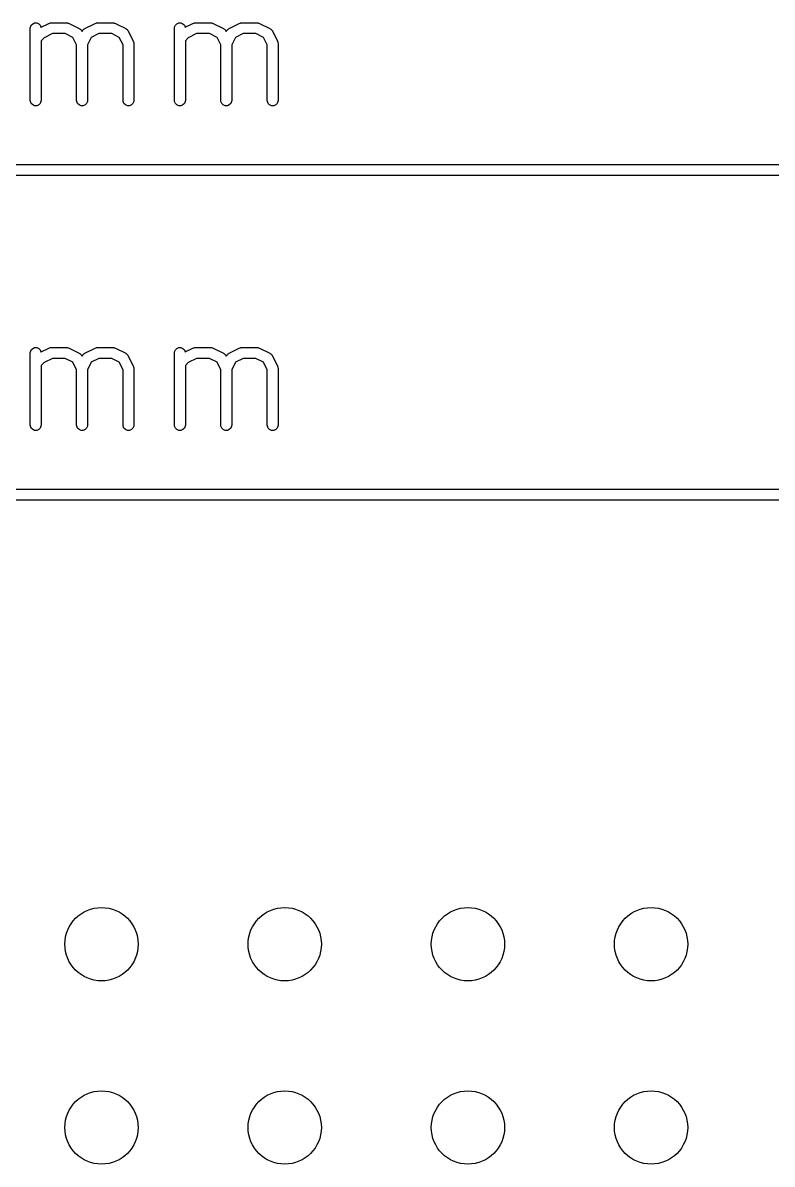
# Model space of a CAD drawing. Header units: inches. Extents: x 1.65 to 4.85, y -4.53 to -1.63.
# Drawn here: x 3.196 to 3.605, y -2.275 to -1.652 of the extents above; entities that cross this region are included whole.
import ezdxf

# ---------------------------------------------------------------- set-up
doc = ezdxf.new("R2010")
doc.units = ezdxf.units.IN
doc.header["$MEASUREMENT"] = 0
doc.layers.add('BLACK', color=250, linetype='CONTINUOUS')

msp = doc.modelspace()

# ---------------------------------------------------------------- linework, layer by layer
at = {"layer": 'BLACK', "linetype": 'CONTINUOUS'}
for p, q in [((3.20008, -1.65497), (3.20014, -1.65439)), ((3.20008, -1.69434), (3.20008, -1.65497)), ((3.20014, -1.65439), (3.20058, -1.65333)), ((3.20058, -1.65333), (3.2014, -1.65251)), ((3.2014, -1.65251), (3.20246, -1.65207)), ((3.20246, -1.65207), (3.20361, -1.65207)), ((3.20361, -1.65207), (3.20468, -1.65251)), ((3.20468, -1.65251), (3.20549, -1.65333)), ((3.20549, -1.65333), (3.20593, -1.65439)), ((3.20593, -1.65439), (3.20594, -1.65443)), ((3.20594, -1.65443), (3.21015, -1.65232)), ((3.21015, -1.65232), (3.21069, -1.65212)), ((3.21069, -1.65212), (3.2108, -1.65211)), ((3.2108, -1.65211), (3.2109, -1.65207)), ((3.2109, -1.65207), (3.21147, -1.65201)), ((3.21147, -1.65201), (3.21991, -1.65201)), ((3.21991, -1.65201), (3.22049, -1.65207)), ((3.22049, -1.65207), (3.22058, -1.65211)), ((3.22058, -1.65211), (3.22069, -1.65212)), ((3.22069, -1.65212), (3.22123, -1.65232)), ((3.22123, -1.65232), (3.22685, -1.65514)), ((3.22685, -1.65514), (3.22695, -1.6552)), ((3.22695, -1.6552), (3.227, -1.65521)), ((3.227, -1.65521), (3.22705, -1.65526)), ((3.22705, -1.65526), (3.22734, -1.65545)), ((3.22734, -1.65545), (3.22759, -1.65572)), ((3.22759, -1.65572), (3.22787, -1.65597)), ((3.22787, -1.65597), (3.22805, -1.65626)), ((3.22805, -1.65626), (3.2281, -1.65632)), ((3.2281, -1.65632), (3.22811, -1.65636)), ((3.22811, -1.65636), (3.22818, -1.65646)), ((3.22852, -1.65646), (3.22858, -1.65636)), ((3.22858, -1.65636), (3.22859, -1.65632)), ((3.22859, -1.65632), (3.22864, -1.65626)), ((3.22864, -1.65626), (3.22883, -1.65597)), ((3.22883, -1.65597), (3.22911, -1.65572)), ((3.22911, -1.65572), (3.22935, -1.65545)), ((3.22935, -1.65545), (3.22964, -1.65526)), ((3.22964, -1.65526), (3.2297, -1.65521)), ((3.2297, -1.65521), (3.22974, -1.6552)), ((3.22974, -1.6552), (3.22984, -1.65514)), ((3.22984, -1.65514), (3.23546, -1.65232)), ((3.23546, -1.65232), (3.236, -1.65212)), ((3.236, -1.65212), (3.23611, -1.65211)), ((3.23611, -1.65211), (3.23621, -1.65207)), ((3.23621, -1.65207), (3.23678, -1.65201)), ((3.23678, -1.65201), (3.24522, -1.65201)), ((3.24522, -1.65201), (3.2458, -1.65207)), ((3.2458, -1.65207), (3.24589, -1.65211)), ((3.24589, -1.65211), (3.246, -1.65212)), ((3.246, -1.65212), (3.24654, -1.65232)), ((3.24654, -1.65232), (3.25216, -1.65514)), ((3.25216, -1.65514), (3.25226, -1.6552)), ((3.25226, -1.6552), (3.25231, -1.65521)), ((3.25231, -1.65521), (3.25236, -1.65526)), ((3.25236, -1.65526), (3.25265, -1.65545)), ((3.25265, -1.65545), (3.2529, -1.65572)), ((3.2529, -1.65572), (3.25318, -1.65597)), ((3.25318, -1.65597), (3.25336, -1.65626)), ((3.25336, -1.65626), (3.25341, -1.65632)), ((3.25341, -1.65632), (3.25342, -1.65636)), ((3.25342, -1.65636), (3.25348, -1.65646)), ((3.27882, -1.65497), (3.27888, -1.65439)), ((3.27882, -1.69434), (3.27882, -1.65497)), ((3.27888, -1.65439), (3.27932, -1.65333)), ((3.27932, -1.65333), (3.28014, -1.65251)), ((3.28014, -1.65251), (3.2812, -1.65207)), ((3.2812, -1.65207), (3.28235, -1.65207)), ((3.28235, -1.65207), (3.28342, -1.65251)), ((3.28342, -1.65251), (3.28423, -1.65333)), ((3.28423, -1.65333), (3.28467, -1.65439)), ((3.28467, -1.65439), (3.28468, -1.65443)), ((3.28468, -1.65443), (3.28889, -1.65232)), ((3.28889, -1.65232), (3.28943, -1.65212)), ((3.28943, -1.65212), (3.28954, -1.65211)), ((3.28954, -1.65211), (3.28964, -1.65207)), ((3.28964, -1.65207), (3.29021, -1.65201)), ((3.29021, -1.65201), (3.29865, -1.65201)), ((3.29865, -1.65201), (3.29923, -1.65207)), ((3.29923, -1.65207), (3.29932, -1.65211)), ((3.29932, -1.65211), (3.29943, -1.65212)), ((3.29943, -1.65212), (3.29997, -1.65232)), ((3.29997, -1.65232), (3.30559, -1.65514)), ((3.30559, -1.65514), (3.30569, -1.6552)), ((3.30569, -1.6552), (3.30574, -1.65521)), ((3.30574, -1.65521), (3.30579, -1.65526)), ((3.30579, -1.65526), (3.30608, -1.65545)), ((3.30608, -1.65545), (3.30633, -1.65572)), ((3.30633, -1.65572), (3.30661, -1.65597)), ((3.30661, -1.65597), (3.30679, -1.65626)), ((3.30679, -1.65626), (3.30684, -1.65632)), ((3.30684, -1.65632), (3.30685, -1.65636)), ((3.30685, -1.65636), (3.30692, -1.65646)), ((3.30726, -1.65646), (3.30732, -1.65636)), ((3.30732, -1.65636), (3.30733, -1.65632)), ((3.30733, -1.65632), (3.30738, -1.65626)), ((3.30738, -1.65626), (3.30757, -1.65597)), ((3.30757, -1.65597), (3.30785, -1.65572)), ((3.30785, -1.65572), (3.30809, -1.65545)), ((3.30809, -1.65545), (3.30838, -1.65526)), ((3.30838, -1.65526), (3.30844, -1.65521)), ((3.30844, -1.65521), (3.30848, -1.6552)), ((3.30848, -1.6552), (3.30858, -1.65514)), ((3.30858, -1.65514), (3.3142, -1.65232)), ((3.3142, -1.65232), (3.31474, -1.65212)), ((3.31474, -1.65212), (3.31485, -1.65211)), ((3.31485, -1.65211), (3.31495, -1.65207)), ((3.31495, -1.65207), (3.31552, -1.65201)), ((3.31552, -1.65201), (3.32396, -1.65201)), ((3.32396, -1.65201), (3.32454, -1.65207)), ((3.32454, -1.65207), (3.32463, -1.65211)), ((3.32463, -1.65211), (3.32474, -1.65212)), ((3.32474, -1.65212), (3.32528, -1.65232)), ((3.32528, -1.65232), (3.3309, -1.65514)), ((3.3309, -1.65514), (3.331, -1.6552)), ((3.331, -1.6552), (3.33105, -1.65521)), ((3.33105, -1.65521), (3.3311, -1.65526)), ((3.3311, -1.65526), (3.33139, -1.65545)), ((3.33139, -1.65545), (3.33164, -1.65572)), ((3.33164, -1.65572), (3.33192, -1.65597)), ((3.33192, -1.65597), (3.3321, -1.65626)), ((3.3321, -1.65626), (3.33215, -1.65632)), ((3.33215, -1.65632), (3.33216, -1.65636)), ((3.33216, -1.65636), (3.33222, -1.65646)), ((3.2076, -1.6602), (3.20599, -1.66181)), ((3.20599, -1.66181), (3.20599, -1.69434)), ((3.21217, -1.65792), (3.2076, -1.6602)), ((3.21921, -1.65792), (3.21217, -1.65792)), ((3.22333, -1.65998), (3.21921, -1.65792)), ((3.22539, -1.6641), (3.22333, -1.65998)), ((3.22818, -1.65646), (3.22835, -1.6568)), ((3.22835, -1.6568), (3.22852, -1.65646)), ((3.23336, -1.65998), (3.2313, -1.6641)), ((3.23748, -1.65792), (3.23336, -1.65998)), ((3.24452, -1.65792), (3.23748, -1.65792)), ((3.24864, -1.65998), (3.24452, -1.65792)), ((3.2507, -1.6641), (3.24864, -1.65998)), ((3.25348, -1.65646), (3.2563, -1.66208)), ((3.2563, -1.66208), (3.2565, -1.66262)), ((3.2565, -1.66262), (3.25651, -1.66273)), ((3.28634, -1.6602), (3.28473, -1.66181)), ((3.28473, -1.66181), (3.28473, -1.69434)), ((3.29091, -1.65792), (3.28634, -1.6602)), ((3.29795, -1.65792), (3.29091, -1.65792)), ((3.30207, -1.65998), (3.29795, -1.65792)), ((3.30413, -1.6641), (3.30207, -1.65998)), ((3.30692, -1.65646), (3.30709, -1.6568)), ((3.30709, -1.6568), (3.30726, -1.65646)), ((3.3121, -1.65998), (3.31004, -1.6641)), ((3.31622, -1.65792), (3.3121, -1.65998)), ((3.32326, -1.65792), (3.31622, -1.65792)), ((3.32738, -1.65998), (3.32326, -1.65792)), ((3.32944, -1.6641), (3.32738, -1.65998)), ((3.33222, -1.65646), (3.33504, -1.66208)), ((3.33504, -1.66208), (3.33524, -1.66262)), ((3.33524, -1.66262), (3.33525, -1.66273)), ((3.22539, -1.69434), (3.22539, -1.6641)), ((3.2313, -1.6641), (3.2313, -1.69434)), ((3.2507, -1.69434), (3.2507, -1.6641)), ((3.25651, -1.66273), (3.25655, -1.66283)), ((3.25655, -1.66283), (3.25661, -1.6634)), ((3.25661, -1.6634), (3.25661, -1.69434)), ((3.30413, -1.69434), (3.30413, -1.6641)), ((3.31004, -1.6641), (3.31004, -1.69434)), ((3.32944, -1.69434), (3.32944, -1.6641)), ((3.33525, -1.66273), (3.33529, -1.66283)), ((3.33529, -1.66283), (3.33535, -1.6634)), ((3.33535, -1.6634), (3.33535, -1.69434)), ((3.20014, -1.69491), (3.20008, -1.69434)), ((3.20058, -1.69598), (3.20014, -1.69491)), ((3.2014, -1.69679), (3.20058, -1.69598)), ((3.20246, -1.69723), (3.2014, -1.69679)), ((3.20361, -1.69723), (3.20246, -1.69723)), ((3.20468, -1.69679), (3.20361, -1.69723)), ((3.20549, -1.69598), (3.20468, -1.69679)), ((3.20593, -1.69491), (3.20549, -1.69598)), ((3.20599, -1.69434), (3.20593, -1.69491)), ((3.22545, -1.69491), (3.22539, -1.69434)), ((3.22589, -1.69598), (3.22545, -1.69491)), ((3.22671, -1.69679), (3.22589, -1.69598)), ((3.22777, -1.69723), (3.22671, -1.69679)), ((3.22892, -1.69723), (3.22777, -1.69723)), ((3.22999, -1.69679), (3.22892, -1.69723)), ((3.2308, -1.69598), (3.22999, -1.69679)), ((3.23124, -1.69491), (3.2308, -1.69598)), ((3.2313, -1.69434), (3.23124, -1.69491)), ((3.25076, -1.69491), (3.2507, -1.69434)), ((3.2512, -1.69598), (3.25076, -1.69491)), ((3.25202, -1.69679), (3.2512, -1.69598)), ((3.25308, -1.69723), (3.25202, -1.69679)), ((3.25423, -1.69723), (3.25308, -1.69723)), ((3.2553, -1.69679), (3.25423, -1.69723)), ((3.25611, -1.69598), (3.2553, -1.69679)), ((3.25655, -1.69491), (3.25611, -1.69598)), ((3.25661, -1.69434), (3.25655, -1.69491)), ((3.27888, -1.69491), (3.27882, -1.69434)), ((3.27932, -1.69598), (3.27888, -1.69491)), ((3.28014, -1.69679), (3.27932, -1.69598)), ((3.2812, -1.69723), (3.28014, -1.69679)), ((3.28235, -1.69723), (3.2812, -1.69723)), ((3.28342, -1.69679), (3.28235, -1.69723)), ((3.28423, -1.69598), (3.28342, -1.69679)), ((3.28467, -1.69491), (3.28423, -1.69598)), ((3.28473, -1.69434), (3.28467, -1.69491)), ((3.30419, -1.69491), (3.30413, -1.69434)), ((3.30463, -1.69598), (3.30419, -1.69491)), ((3.30545, -1.69679), (3.30463, -1.69598)), ((3.30651, -1.69723), (3.30545, -1.69679)), ((3.30766, -1.69723), (3.30651, -1.69723)), ((3.30873, -1.69679), (3.30766, -1.69723)), ((3.30954, -1.69598), (3.30873, -1.69679)), ((3.30998, -1.69491), (3.30954, -1.69598)), ((3.31004, -1.69434), (3.30998, -1.69491)), ((3.3295, -1.69491), (3.32944, -1.69434)), ((3.32994, -1.69598), (3.3295, -1.69491)), ((3.33076, -1.69679), (3.32994, -1.69598)), ((3.33182, -1.69723), (3.33076, -1.69679)), ((3.33297, -1.69723), (3.33182, -1.69723)), ((3.33404, -1.69679), (3.33297, -1.69723)), ((3.33485, -1.69598), (3.33404, -1.69679)), ((3.33529, -1.69491), (3.33485, -1.69598)), ((3.33535, -1.69434), (3.33529, -1.69491)), ((1.92152, -1.72933), (4.45644, -1.72933)), ((4.45644, -1.73524), (1.92152, -1.73524)), ((3.20014, -1.83155), (3.20058, -1.83049)), ((3.20058, -1.83049), (3.2014, -1.82968)), ((3.2014, -1.82968), (3.20246, -1.82923)), ((3.20246, -1.82923), (3.20361, -1.82923)), ((3.20361, -1.82923), (3.20468, -1.82968)), ((3.20468, -1.82968), (3.20549, -1.83049)), ((3.20549, -1.83049), (3.20593, -1.83155)), ((3.20594, -1.8316), (3.21015, -1.82949)), ((3.21015, -1.82949), (3.21069, -1.82928)), ((3.21069, -1.82928), (3.2108, -1.82928)), ((3.2108, -1.82928), (3.2109, -1.82923)), ((3.2109, -1.82923), (3.21147, -1.82918)), ((3.21147, -1.82918), (3.21991, -1.82918)), ((3.21991, -1.82918), (3.22049, -1.82923)), ((3.22049, -1.82923), (3.22058, -1.82928)), ((3.22058, -1.82928), (3.22069, -1.82928)), ((3.22069, -1.82928), (3.22123, -1.82949)), ((3.22123, -1.82949), (3.22685, -1.8323)), ((3.22984, -1.8323), (3.23546, -1.82949)), ((3.23546, -1.82949), (3.236, -1.82928)), ((3.236, -1.82928), (3.23611, -1.82928)), ((3.23611, -1.82928), (3.23621, -1.82923)), ((3.23621, -1.82923), (3.23678, -1.82918)), ((3.23678, -1.82918), (3.24522, -1.82918)), ((3.24522, -1.82918), (3.2458, -1.82923)), ((3.2458, -1.82923), (3.24589, -1.82928)), ((3.24589, -1.82928), (3.246, -1.82928)), ((3.246, -1.82928), (3.24654, -1.82949)), ((3.24654, -1.82949), (3.25216, -1.8323)), ((3.27888, -1.83155), (3.27932, -1.83049)), ((3.27932, -1.83049), (3.28014, -1.82968)), ((3.28014, -1.82968), (3.2812, -1.82923)), ((3.2812, -1.82923), (3.28235, -1.82923)), ((3.28235, -1.82923), (3.28342, -1.82968)), ((3.28342, -1.82968), (3.28423, -1.83049)), ((3.28423, -1.83049), (3.28467, -1.83155)), ((3.28468, -1.8316), (3.28889, -1.82949)), ((3.28889, -1.82949), (3.28943, -1.82928)), ((3.28943, -1.82928), (3.28954, -1.82928)), ((3.28954, -1.82928), (3.28964, -1.82923)), ((3.28964, -1.82923), (3.29021, -1.82918)), ((3.29021, -1.82918), (3.29865, -1.82918)), ((3.29865, -1.82918), (3.29923, -1.82923)), ((3.29923, -1.82923), (3.29932, -1.82928)), ((3.29932, -1.82928), (3.29943, -1.82928)), ((3.29943, -1.82928), (3.29997, -1.82949)), ((3.29997, -1.82949), (3.30559, -1.8323)), ((3.30858, -1.8323), (3.3142, -1.82949)), ((3.3142, -1.82949), (3.31474, -1.82928)), ((3.31474, -1.82928), (3.31485, -1.82928)), ((3.31485, -1.82928), (3.31495, -1.82923)), ((3.31495, -1.82923), (3.31552, -1.82918)), ((3.31552, -1.82918), (3.32396, -1.82918)), ((3.32396, -1.82918), (3.32454, -1.82923)), ((3.32454, -1.82923), (3.32463, -1.82928)), ((3.32463, -1.82928), (3.32474, -1.82928)), ((3.32474, -1.82928), (3.32528, -1.82949)), ((3.32528, -1.82949), (3.3309, -1.8323)), ((3.20008, -1.83213), (3.20014, -1.83155)), ((3.20008, -1.8715), (3.20008, -1.83213)), ((3.20593, -1.83155), (3.20594, -1.8316)), ((3.21217, -1.83508), (3.2076, -1.83737)), ((3.21921, -1.83508), (3.21217, -1.83508)), ((3.22333, -1.83714), (3.21921, -1.83508)), ((3.22685, -1.8323), (3.22695, -1.83236)), ((3.22695, -1.83236), (3.227, -1.83238)), ((3.227, -1.83238), (3.22705, -1.83243)), ((3.22705, -1.83243), (3.22734, -1.83261)), ((3.22734, -1.83261), (3.22759, -1.83289)), ((3.22759, -1.83289), (3.22787, -1.83313)), ((3.22787, -1.83313), (3.22805, -1.83342)), ((3.22805, -1.83342), (3.2281, -1.83348)), ((3.2281, -1.83348), (3.22811, -1.83353)), ((3.22811, -1.83353), (3.22818, -1.83362)), ((3.22818, -1.83362), (3.22835, -1.83396)), ((3.22835, -1.83396), (3.22852, -1.83362)), ((3.22852, -1.83362), (3.22858, -1.83353)), ((3.22858, -1.83353), (3.22859, -1.83348)), ((3.22859, -1.83348), (3.22864, -1.83342)), ((3.22864, -1.83342), (3.22883, -1.83313)), ((3.22883, -1.83313), (3.22911, -1.83289)), ((3.22911, -1.83289), (3.22935, -1.83261)), ((3.22935, -1.83261), (3.22964, -1.83243)), ((3.22964, -1.83243), (3.2297, -1.83238)), ((3.2297, -1.83238), (3.22974, -1.83236)), ((3.22974, -1.83236), (3.22984, -1.8323)), ((3.23748, -1.83508), (3.23336, -1.83714)), ((3.24452, -1.83508), (3.23748, -1.83508)), ((3.24864, -1.83714), (3.24452, -1.83508)), ((3.25216, -1.8323), (3.25226, -1.83236)), ((3.25226, -1.83236), (3.25231, -1.83238)), ((3.25231, -1.83238), (3.25236, -1.83243)), ((3.25236, -1.83243), (3.25265, -1.83261)), ((3.25265, -1.83261), (3.2529, -1.83289)), ((3.2529, -1.83289), (3.25318, -1.83313)), ((3.25318, -1.83313), (3.25336, -1.83342)), ((3.25336, -1.83342), (3.25341, -1.83348)), ((3.25341, -1.83348), (3.25342, -1.83353)), ((3.25342, -1.83353), (3.25348, -1.83362)), ((3.25348, -1.83362), (3.2563, -1.83925)), ((3.27882, -1.83213), (3.27888, -1.83155)), ((3.27882, -1.8715), (3.27882, -1.83213)), ((3.28467, -1.83155), (3.28468, -1.8316)), ((3.29091, -1.83508), (3.28634, -1.83737)), ((3.29795, -1.83508), (3.29091, -1.83508)), ((3.30207, -1.83714), (3.29795, -1.83508)), ((3.30559, -1.8323), (3.30569, -1.83236)), ((3.30569, -1.83236), (3.30574, -1.83238)), ((3.30574, -1.83238), (3.30579, -1.83243)), ((3.30579, -1.83243), (3.30608, -1.83261)), ((3.30608, -1.83261), (3.30633, -1.83289)), ((3.30633, -1.83289), (3.30661, -1.83313)), ((3.30661, -1.83313), (3.30679, -1.83342)), ((3.30679, -1.83342), (3.30684, -1.83348)), ((3.30684, -1.83348), (3.30685, -1.83353)), ((3.30685, -1.83353), (3.30692, -1.83362)), ((3.30692, -1.83362), (3.30709, -1.83396)), ((3.30709, -1.83396), (3.30726, -1.83362)), ((3.30726, -1.83362), (3.30732, -1.83353)), ((3.30732, -1.83353), (3.30733, -1.83348)), ((3.30733, -1.83348), (3.30738, -1.83342)), ((3.30738, -1.83342), (3.30757, -1.83313)), ((3.30757, -1.83313), (3.30785, -1.83289)), ((3.30785, -1.83289), (3.30809, -1.83261)), ((3.30809, -1.83261), (3.30838, -1.83243)), ((3.30838, -1.83243), (3.30844, -1.83238)), ((3.30844, -1.83238), (3.30848, -1.83236)), ((3.30848, -1.83236), (3.30858, -1.8323)), ((3.31622, -1.83508), (3.3121, -1.83714)), ((3.32326, -1.83508), (3.31622, -1.83508)), ((3.32738, -1.83714), (3.32326, -1.83508)), ((3.3309, -1.8323), (3.331, -1.83236)), ((3.331, -1.83236), (3.33105, -1.83238)), ((3.33105, -1.83238), (3.3311, -1.83243)), ((3.3311, -1.83243), (3.33139, -1.83261)), ((3.33139, -1.83261), (3.33164, -1.83289)), ((3.33164, -1.83289), (3.33192, -1.83313)), ((3.33192, -1.83313), (3.3321, -1.83342)), ((3.3321, -1.83342), (3.33215, -1.83348)), ((3.33215, -1.83348), (3.33216, -1.83353)), ((3.33216, -1.83353), (3.33222, -1.83362)), ((3.33222, -1.83362), (3.33504, -1.83925)), ((3.2076, -1.83737), (3.20599, -1.83898)), ((3.20599, -1.83898), (3.20599, -1.8715)), ((3.22539, -1.84126), (3.22333, -1.83714)), ((3.22539, -1.8715), (3.22539, -1.84126)), ((3.23336, -1.83714), (3.2313, -1.84126)), ((3.2313, -1.84126), (3.2313, -1.8715)), ((3.2507, -1.84126), (3.24864, -1.83714)), ((3.2507, -1.8715), (3.2507, -1.84126)), ((3.2563, -1.83925), (3.2565, -1.83979)), ((3.2565, -1.83979), (3.25651, -1.83989)), ((3.25651, -1.83989), (3.25655, -1.83999)), ((3.25655, -1.83999), (3.25661, -1.84057)), ((3.25661, -1.84057), (3.25661, -1.8715)), ((3.28634, -1.83737), (3.28473, -1.83898)), ((3.28473, -1.83898), (3.28473, -1.8715)), ((3.30413, -1.84126), (3.30207, -1.83714)), ((3.30413, -1.8715), (3.30413, -1.84126)), ((3.3121, -1.83714), (3.31004, -1.84126)), ((3.31004, -1.84126), (3.31004, -1.8715)), ((3.32944, -1.84126), (3.32738, -1.83714)), ((3.32944, -1.8715), (3.32944, -1.84126)), ((3.33504, -1.83925), (3.33524, -1.83979)), ((3.33524, -1.83979), (3.33525, -1.83989)), ((3.33525, -1.83989), (3.33529, -1.83999)), ((3.33529, -1.83999), (3.33535, -1.84057)), ((3.33535, -1.84057), (3.33535, -1.8715)), ((3.20014, -1.87208), (3.20008, -1.8715)), ((3.20058, -1.87314), (3.20014, -1.87208)), ((3.2014, -1.87396), (3.20058, -1.87314)), ((3.20246, -1.8744), (3.2014, -1.87396)), ((3.20468, -1.87396), (3.20361, -1.8744)), ((3.20549, -1.87314), (3.20468, -1.87396)), ((3.20593, -1.87208), (3.20549, -1.87314)), ((3.20599, -1.8715), (3.20593, -1.87208)), ((3.22545, -1.87208), (3.22539, -1.8715)), ((3.22589, -1.87314), (3.22545, -1.87208)), ((3.22671, -1.87396), (3.22589, -1.87314)), ((3.22777, -1.8744), (3.22671, -1.87396)), ((3.22999, -1.87396), (3.22892, -1.8744)), ((3.2308, -1.87314), (3.22999, -1.87396)), ((3.23124, -1.87208), (3.2308, -1.87314)), ((3.2313, -1.8715), (3.23124, -1.87208)), ((3.25076, -1.87208), (3.2507, -1.8715)), ((3.2512, -1.87314), (3.25076, -1.87208)), ((3.25202, -1.87396), (3.2512, -1.87314)), ((3.25308, -1.8744), (3.25202, -1.87396)), ((3.2553, -1.87396), (3.25423, -1.8744)), ((3.25611, -1.87314), (3.2553, -1.87396)), ((3.25655, -1.87208), (3.25611, -1.87314)), ((3.25661, -1.8715), (3.25655, -1.87208)), ((3.27888, -1.87208), (3.27882, -1.8715)), ((3.27932, -1.87314), (3.27888, -1.87208)), ((3.28014, -1.87396), (3.27932, -1.87314)), ((3.2812, -1.8744), (3.28014, -1.87396)), ((3.28342, -1.87396), (3.28235, -1.8744)), ((3.28423, -1.87314), (3.28342, -1.87396)), ((3.28467, -1.87208), (3.28423, -1.87314)), ((3.28473, -1.8715), (3.28467, -1.87208)), ((3.30419, -1.87208), (3.30413, -1.8715)), ((3.30463, -1.87314), (3.30419, -1.87208)), ((3.30545, -1.87396), (3.30463, -1.87314)), ((3.30651, -1.8744), (3.30545, -1.87396)), ((3.30873, -1.87396), (3.30766, -1.8744)), ((3.30954, -1.87314), (3.30873, -1.87396)), ((3.30998, -1.87208), (3.30954, -1.87314)), ((3.31004, -1.8715), (3.30998, -1.87208)), ((3.3295, -1.87208), (3.32944, -1.8715)), ((3.32994, -1.87314), (3.3295, -1.87208)), ((3.33076, -1.87396), (3.32994, -1.87314)), ((3.33182, -1.8744), (3.33076, -1.87396)), ((3.33404, -1.87396), (3.33297, -1.8744)), ((3.33485, -1.87314), (3.33404, -1.87396)), ((3.33529, -1.87208), (3.33485, -1.87314)), ((3.33535, -1.8715), (3.33529, -1.87208)), ((3.20361, -1.8744), (3.20246, -1.8744)), ((3.22892, -1.8744), (3.22777, -1.8744)), ((3.25423, -1.8744), (3.25308, -1.8744)), ((3.28235, -1.8744), (3.2812, -1.8744)), ((3.30766, -1.8744), (3.30651, -1.8744)), ((3.33297, -1.8744), (3.33182, -1.8744)), ((2.05931, -1.9065), (4.31864, -1.9065)), ((4.31864, -1.9124), (2.05931, -1.9124))]:
    msp.add_line(p, q, dxfattribs=at)
at = {"layer": 'BLACK'}
for centre in [(3.23898, -2.15472), (3.23898, -2.15472), (3.33898, -2.15472), (3.33898, -2.15472), (3.43898, -2.15472), (3.43898, -2.15472), (3.53898, -2.15472), (3.53898, -2.15472), (3.23898, -2.25472), (3.23898, -2.25472), (3.33898, -2.25472), (3.33898, -2.25472), (3.43898, -2.25472), (3.43898, -2.25472), (3.53898, -2.25472), (3.53898, -2.25472)]:
    msp.add_circle(centre, 0.02, dxfattribs=at)

doc.saveas('drawing.dxf')
